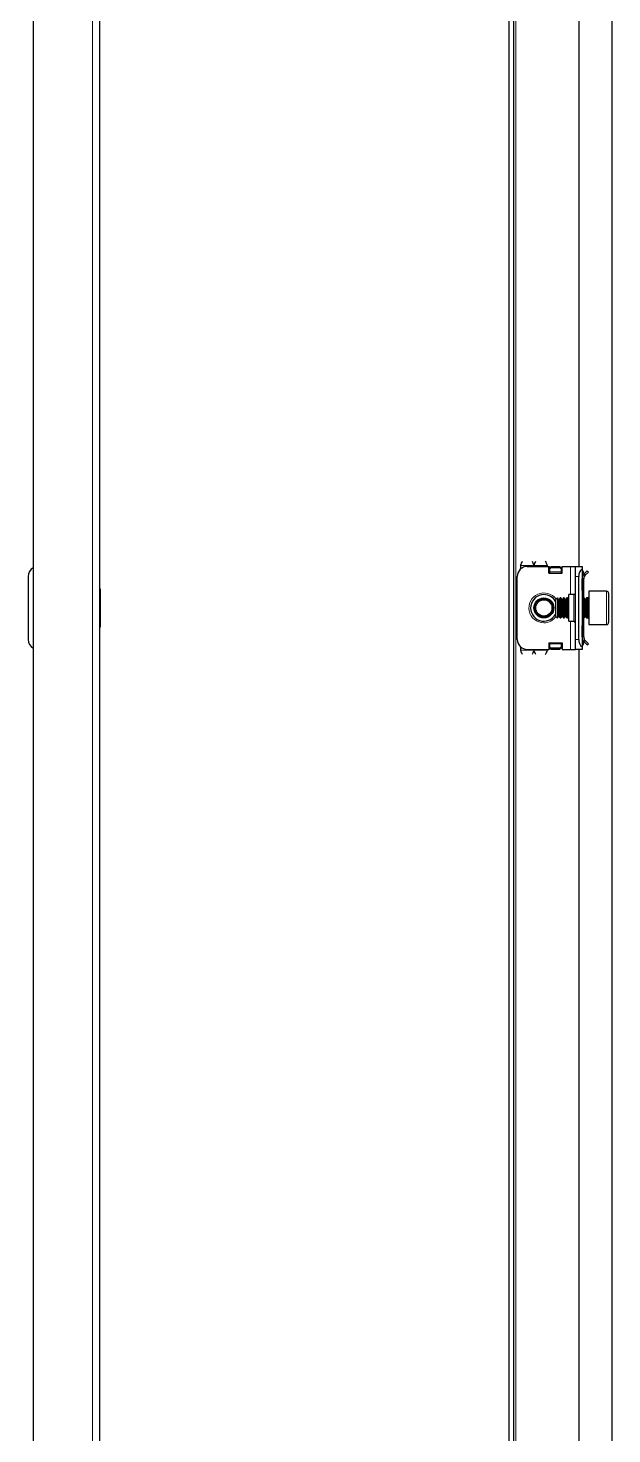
# Model space of a CAD drawing. Header units: millimetres. Extents: x -213 to 1660, y -624 to 1170.
# Drawn here: x 768.4 to 944.3, y 323.5 to 746.7 of the extents above; entities that cross this region are included whole.
import ezdxf

# ---------------------------------------------------------------- set-up
doc = ezdxf.new("R2010")
doc.units = ezdxf.units.MM

msp = doc.modelspace()

# ---------------------------------------------------------------- linework, layer by layer
at = {"color": 7, "linetype": 'Continuous', "lineweight": 25}
for p, q in [((769.88, 1040.14), (769.88, -520.86)), ((789.88, 1038.04), (789.88, -518.76)), ((913.27, -520.86), (913.27, 1040.14)), ((914.77, -520.86), (914.77, 1040.14)), ((944.27, 1009.14), (944.27, -489.86)), ((934.27, 959.64), (934.27, 584.64)), ((916.77, 584.89), (916.77, 583.88)), ((918.77, 584.64), (925.27, 584.64)), ((924.77, 584.89), (924.77, 584.64)), ((925.27, 582.64), (925.27, 584.64)), ((925.47, 584.52), (925.27, 584.52)), ((925.47, 582.64), (925.47, 584.52)), ((925.52, 584.26), (926.02, 584.61)), ((926.02, 584.26), (925.52, 583.91)), ((925.52, 583.91), (925.52, 584.26)), ((926.02, 584.61), (926.02, 584.26)), ((926.02, 584.61), (928.52, 584.61)), ((926.02, 584.26), (928.52, 584.26)), ((928.52, 584.26), (928.52, 584.61)), ((928.52, 584.61), (929.02, 584.26)), ((929.02, 583.91), (928.52, 584.26)), ((929.02, 584.26), (929.02, 583.91)), ((929.27, 582.64), (929.27, 584.64)), ((929.27, 584.64), (931.77, 584.64)), ((931.77, 584.64), (933.27, 584.64)), ((933.27, 584.64), (935.27, 584.64)), ((933.27, 581.64), (933.27, 584.64)), ((935.27, 584.64), (935.27, 583.88)), ((768.38, 581.64), (768.38, 562.64)), ((915.77, 562.64), (915.77, 581.64)), ((925.27, 582.64), (929.27, 582.64)), ((925.52, 582.99), (925.52, 583.91)), ((925.52, 582.64), (925.52, 582.99)), ((929.02, 583.91), (929.02, 582.99)), ((929.02, 582.99), (929.02, 582.64)), ((933.27, 562.64), (933.27, 581.64)), ((934.27, 562.64), (934.27, 581.64)), ((935.27, 583.88), (935.27, 560.4)), ((935.27, 583.55), (935.48, 583.35)), ((935.77, 580.89), (935.27, 580.89)), ((935.27, 577.39), (935.27, 580.89)), ((935.77, 582.64), (935.77, 582.18)), ((935.77, 577.39), (935.77, 580.89)), ((935.86, 582.3), (936.83, 583.28)), ((936.21, 581.95), (935.86, 582.3)), ((936.21, 581.95), (937.19, 582.92)), ((936.83, 583.28), (937.19, 582.92)), ((790.13, 577.92), (789.88, 577.92)), ((790.13, 577.92), (790.13, 577.21)), ((790.13, 577.21), (790.13, 566.35)), ((932.77, 576.14), (931.27, 576.14)), ((931.27, 568.14), (931.27, 576.14)), ((935.77, 577.39), (935.27, 577.39)), ((935.77, 575.14), (935.77, 577.39)), ((942.67, 577.14), (937.27, 577.14)), ((937.27, 577.14), (937.27, 569.45)), ((943.27, 576.54), (943.27, 569.77)), ((927.83, 575.14), (927.27, 574.58)), ((927.27, 574.58), (927.27, 570.82)), ((927.88, 575.14), (927.83, 575.14)), ((927.83, 575.14), (927.83, 570.52)), ((928.27, 574.58), (927.88, 575.14)), ((927.88, 575.14), (927.88, 574.67)), ((927.88, 574.67), (927.88, 569.14)), ((928.66, 575.14), (928.27, 574.58)), ((928.27, 574.58), (928.27, 574.2)), ((928.27, 574.2), (928.27, 569.69)), ((928.88, 575.14), (928.66, 575.14)), ((928.66, 575.14), (928.66, 574.67)), ((928.66, 574.67), (928.66, 569.14)), ((929.27, 574.58), (928.88, 575.14)), ((928.88, 575.14), (928.88, 574.67)), ((928.88, 574.67), (928.88, 569.14)), ((929.66, 575.14), (929.27, 574.58)), ((929.27, 574.58), (929.27, 574.2)), ((929.27, 574.2), (929.27, 569.69)), ((929.88, 575.14), (929.66, 575.14)), ((929.66, 575.14), (929.66, 574.67)), ((929.66, 574.67), (929.66, 569.14)), ((930.27, 574.58), (929.88, 575.14)), ((929.88, 575.14), (929.88, 574.67)), ((929.88, 574.67), (929.88, 569.14)), ((930.66, 575.14), (930.27, 574.58)), ((930.27, 574.58), (930.27, 574.2)), ((930.27, 574.2), (930.27, 569.69)), ((930.88, 575.14), (930.66, 575.14)), ((930.66, 575.14), (930.66, 574.67)), ((930.66, 574.67), (930.66, 569.14)), ((931.27, 574.58), (930.88, 575.14)), ((930.88, 575.14), (930.88, 574.67)), ((930.88, 574.67), (930.88, 569.14)), ((935.66, 575.14), (935.27, 574.58)), ((935.88, 575.14), (935.66, 575.14)), ((935.66, 575.14), (935.66, 574.67)), ((935.66, 574.67), (935.66, 569.14)), ((936.27, 574.58), (935.88, 575.14)), ((935.88, 575.14), (935.88, 574.67)), ((935.88, 574.67), (935.88, 569.14)), ((936.66, 575.14), (936.27, 574.58)), ((936.27, 574.58), (936.27, 574.2)), ((936.27, 574.2), (936.27, 569.69)), ((937.02, 575.14), (936.66, 575.14)), ((936.66, 575.14), (936.66, 574.67)), ((936.66, 574.67), (936.66, 569.14)), ((927.27, 570.82), (927.27, 569.69)), ((927.27, 569.69), (927.83, 569.14)), ((927.83, 570.52), (927.83, 569.14)), ((927.83, 569.14), (927.88, 569.14)), ((927.88, 569.14), (928.27, 569.69)), ((928.27, 569.69), (928.66, 569.14)), ((928.66, 569.14), (928.88, 569.14)), ((928.88, 569.14), (929.27, 569.69)), ((929.27, 569.69), (929.66, 569.14)), ((929.66, 569.14), (929.88, 569.14)), ((929.88, 569.14), (930.27, 569.69)), ((930.27, 569.69), (930.66, 569.14)), ((930.66, 569.14), (930.88, 569.14)), ((930.88, 569.14), (931.27, 569.69)), ((931.27, 568.14), (932.77, 568.14)), ((935.27, 569.69), (935.66, 569.14)), ((935.66, 569.14), (935.88, 569.14)), ((935.77, 566.89), (935.77, 569.14)), ((935.88, 569.14), (936.27, 569.69)), ((936.27, 569.69), (936.66, 569.14)), ((936.66, 569.14), (937.02, 569.14)), ((937.27, 569.45), (937.27, 567.14)), ((937.27, 567.14), (942.67, 567.14)), ((943.27, 569.77), (943.27, 567.74)), ((789.88, 566.35), (790.13, 566.35)), ((935.27, 566.89), (935.77, 566.89)), ((935.27, 563.39), (935.27, 566.89)), ((935.77, 563.39), (935.27, 563.39)), ((935.77, 563.39), (935.77, 566.89)), ((916.77, 560.4), (916.77, 559.39)), ((918.77, 559.64), (925.27, 559.64)), ((924.77, 559.64), (924.77, 559.39)), ((925.27, 561.64), (925.27, 559.64)), ((925.27, 561.64), (929.27, 561.64)), ((925.27, 559.76), (925.47, 559.76)), ((925.47, 559.76), (925.47, 561.64)), ((925.52, 561.29), (925.52, 561.64)), ((925.52, 560.37), (925.52, 561.29)), ((925.52, 560.37), (926.02, 560.02)), ((925.52, 560.02), (925.52, 560.37)), ((926.02, 559.66), (925.52, 560.02)), ((928.52, 560.02), (926.02, 560.02)), ((926.02, 560.02), (926.02, 559.66)), ((928.52, 559.66), (926.02, 559.66)), ((928.52, 560.02), (929.02, 560.37)), ((928.52, 559.66), (928.52, 560.02)), ((929.02, 560.02), (928.52, 559.66)), ((929.02, 561.64), (929.02, 561.29)), ((929.02, 561.29), (929.02, 560.37)), ((929.02, 560.37), (929.02, 560.02)), ((929.27, 561.64), (929.27, 559.64)), ((929.27, 559.64), (931.77, 559.64)), ((931.77, 559.64), (933.27, 559.64)), ((933.27, 559.64), (933.27, 562.64)), ((935.27, 559.64), (933.27, 559.64)), ((934.27, 559.64), (934.27, -40.36)), ((935.48, 560.93), (935.27, 560.73)), ((935.27, 560.4), (935.27, 559.64)), ((935.77, 561.64), (935.77, 562.03)), ((936.21, 562.33), (935.86, 561.98)), ((935.86, 561.98), (936.83, 561)), ((936.21, 562.33), (937.19, 561.35)), ((936.83, 561), (937.19, 561.35))]:
    msp.add_line(p, q, dxfattribs=at)
at = {"color": 8, "linetype": 'Continuous', "lineweight": 18}
for p, q in [((787.78, 1040.14), (787.78, -520.86)), ((915.37, -518.76), (915.37, 1038.04)), ((916.77, 584.89), (920.77, 584.89)), ((920.77, 584.89), (924.77, 584.89)), ((931.77, 576.14), (931.77, 584.64)), ((929.02, 582.99), (925.52, 582.99)), ((934.27, 581.64), (933.27, 581.64)), ((935.27, 583.14), (935.48, 583.35)), ((935.27, 582.64), (935.77, 582.64)), ((932.77, 568.14), (932.77, 576.14)), ((942.67, 569.45), (942.67, 577.14)), ((937.02, 569.14), (937.02, 575.14)), ((931.77, 559.64), (931.77, 568.14)), ((942.67, 567.14), (942.67, 569.45)), ((916.77, 559.39), (920.77, 559.39)), ((924.77, 559.39), (920.77, 559.39)), ((925.52, 561.29), (929.02, 561.29)), ((933.27, 562.64), (934.27, 562.64)), ((935.27, 561.64), (935.77, 561.64)), ((935.27, 561.14), (935.48, 560.93))]:
    msp.add_line(p, q, dxfattribs=at)
at = {"color": 7, "linetype": 'Continuous', "lineweight": 25}
for radius in [3, 2.76, 2.45]:
    msp.add_circle((923.77, 572.14), radius, dxfattribs=at)
for centre, radius, start, end in [((771.38, 581.64), 3, 120, 180), ((918.77, 581.64), 3, 90, 180), ((937.27, 581.64), 3, 131.8103, 180), ((934.77, 582.64), 1, 360, 45), ((923.77, 572.14), 4, 90, 331.045), ((923.77, 572.14), 4, 28.955, 90), ((932.77, 576.64), 0.5, 270, 0), ((942.67, 576.54), 0.6, 0, 90), ((937.02, 575.39), 0.25, 270, 0), ((932.77, 567.64), 0.5, 0, 90), ((937.02, 568.89), 0.25, 360, 90), ((942.67, 567.74), 0.6, 270, 360), ((771.38, 562.64), 3, 180, 240), ((918.77, 562.64), 3, 180, 270), ((937.27, 562.64), 3, 180, 228.1897), ((934.77, 561.64), 1, 315, 0)]:
    msp.add_arc(centre, radius, start, end, dxfattribs=at)
at = {"color": 8, "linetype": 'Continuous', "lineweight": 18}
for start, end in [(35.4622, 270), (270, 324.5378)]:
    msp.add_arc((923.77, 572.14), 4.5, start, end, dxfattribs=at)
at = {"color": 7, "linetype": 'Continuous', "lineweight": 25}
for points, knots in [([(916.77, 584.89), (916.87, 585.13), (917.06, 585.62), (917.25, 586.02), (917.34, 586.21)], [0, 0, 0, 0, 0.5020654, 1, 1, 1, 1]), ([(920.2, 586.2), (920.28, 586.04), (920.45, 585.7), (920.64, 585.21), (920.76, 584.93), (920.77, 584.89)], [0, 0, 0, 0, 0.415483, 0.917152, 1, 1, 1, 1]), ([(920.77, 584.89), (920.87, 585.13), (921.06, 585.62), (921.25, 586.02), (921.34, 586.21)], [0, 0, 0, 0, 0.502065, 1, 1, 1, 1]), ([(924.2, 586.2), (924.28, 586.04), (924.45, 585.7), (924.64, 585.21), (924.76, 584.93), (924.77, 584.89)], [0, 0, 0, 0, 0.415483, 0.917152, 1, 1, 1, 1]), ([(935.86, 582.3), (935.7, 582.11), (935.4, 581.74), (935.28, 581.21), (935.27, 580.93), (935.27, 580.89)], [0, 0, 0, 0, 0.4618628, 0.9237257, 1, 1, 1, 1]), ([(936.21, 581.95), (936.09, 581.8), (935.91, 581.57), (935.79, 581.19), (935.78, 580.99), (935.77, 580.89)], [0, 0, 0, 0, 0.485042, 0.738404, 1, 1, 1, 1]), ([(935.27, 563.39), (935.3, 563.15), (935.35, 562.66), (935.63, 562.21), (935.83, 562), (935.86, 561.98)], [0, 0, 0, 0, 0.461863, 0.923726, 1, 1, 1, 1]), ([(935.77, 563.39), (935.79, 563.2), (935.82, 562.91), (936.01, 562.56), (936.14, 562.41), (936.21, 562.33)], [0, 0, 0, 0, 0.485042, 0.738404, 1, 1, 1, 1]), ([(917.34, 558.08), (917.26, 558.23), (917.09, 558.58), (916.9, 559.07), (916.79, 559.35), (916.77, 559.39)], [0, 0, 0, 0, 0.415483, 0.917152, 1, 1, 1, 1]), ([(920.77, 559.39), (920.68, 559.14), (920.48, 558.66), (920.29, 558.26), (920.2, 558.07)], [0, 0, 0, 0, 0.5020654, 1, 1, 1, 1]), ([(921.34, 558.08), (921.26, 558.23), (921.09, 558.58), (920.9, 559.07), (920.79, 559.35), (920.77, 559.39)], [0, 0, 0, 0, 0.415483, 0.917152, 1, 1, 1, 1]), ([(924.77, 559.39), (924.68, 559.14), (924.48, 558.66), (924.29, 558.26), (924.2, 558.07)], [0, 0, 0, 0, 0.502065, 1, 1, 1, 1])]:
    msp.add_open_spline(points, degree=3, knots=knots, dxfattribs=at)

doc.saveas('drawing.dxf')
